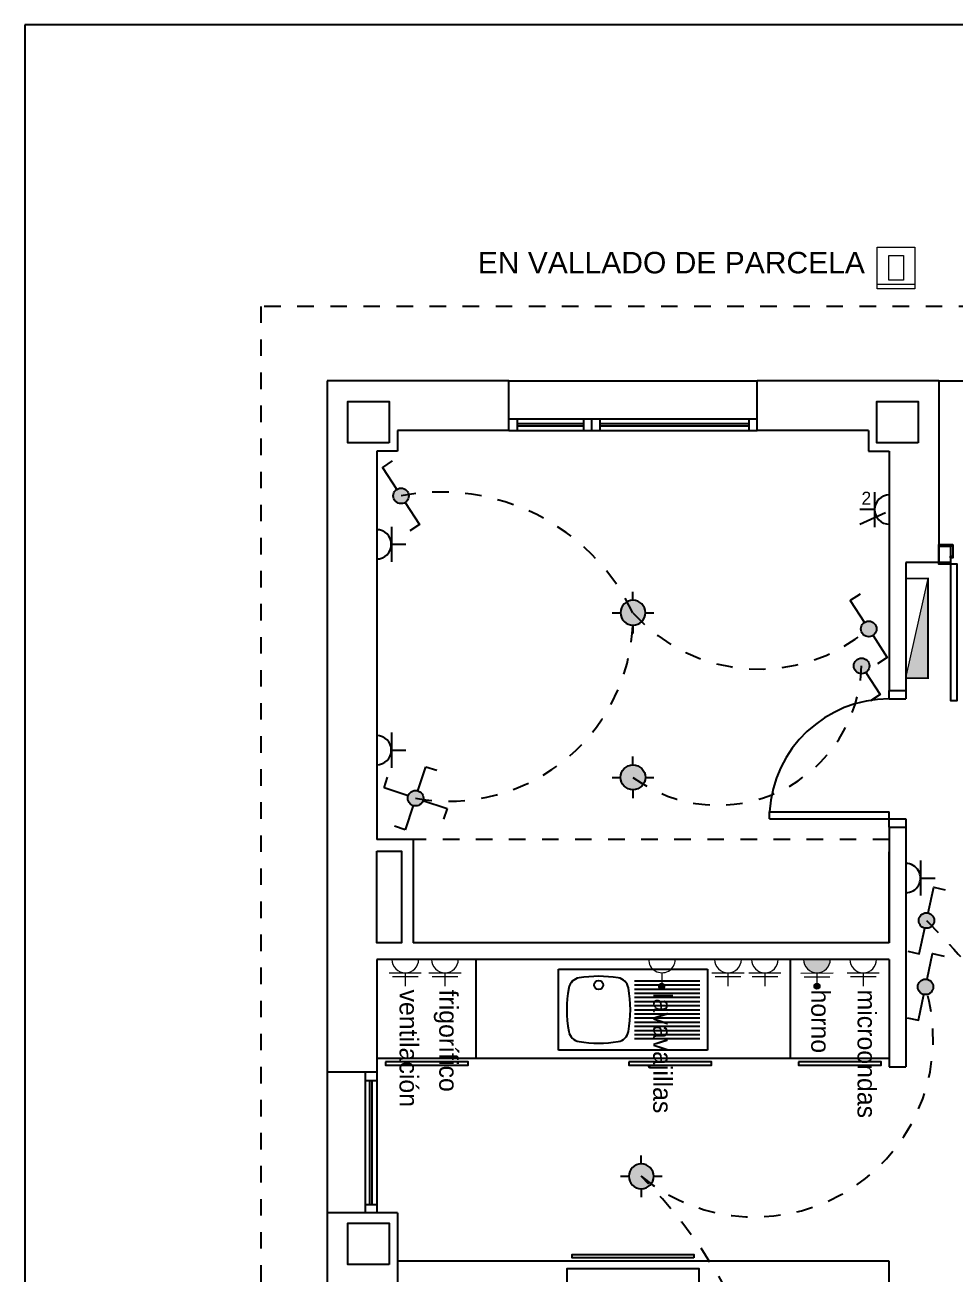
# Model space of a CAD drawing. Header units: millimetres. Extents: x 441156 to 441876, y 4514765 to 4515211.
# Drawn here: x 441363.37 to 441369, y 4514931.15 to 4514938.7 of the extents above; entities that cross this region are included whole.
import ezdxf

# ---------------------------------------------------------------- set-up
doc = ezdxf.new("R2010")
doc.units = ezdxf.units.MM
for name, pattern in [('CONTINUA', [0]), ('CYPE_RAYAPUNTO', [0.4125, 0.2025, -0.105, 0, -0.105]), ('RAYITAS', [0.375, 0.25, -0.125])]:
    doc.linetypes.add(name, pattern=pattern)
doc.layers.add('01_cartela', color=6, linetype='Continuous', plot=False)
for name, color, linetype in [('01_eléctrico', 170, 'Continuous'), ('01_enchufes', 38, 'Continuous'), ('01_mono BAJA', 2, 'Continuous'), ('01_proyección', 4, 'RAYITAS'), ('01_textos', 7, 'Continuous'), ('INGIN ELECTRICIDAD TEXTO', 7, 'Continuous')]:
    doc.layers.add(name, color=color, linetype=linetype)
doc.layers.add('INGIN ELECTRICIDAD FUERZA', color=38, linetype='Continuous', lineweight=5)
doc.styles.add('BERNARDO', font='')
doc.styles.add('EBRA', font='')
doc.styles.add('Estilo1', font='swissel.ttf')
doc.styles.get('BERNARDO').set_extended_font_data('Century Gothic')
doc.styles.get('EBRA').set_extended_font_data('Century Gothic')

# ---------------------------------------------------------------- blocks, each defined once
blk = doc.blocks.new('Tabla de simbolos_Salida para lampara incandescente_ vapor de mercurio o similar_ empotrada en techo')
at = {"layer": '01_eléctrico'}
h = blk.add_hatch(color=170, dxfattribs=at)
edge = h.paths.add_edge_path()
edge.add_arc((0, 0), 0.0825, 0, 360)
at = {"layer": '01_eléctrico', "color": 170}
for p, q in [((0, 0.0825), (0, 0.1375)), ((-0.1375, 0), (-0.0825, 0)), ((0.0825, 0), (0.1375, 0)), ((0, -0.0825), (0, -0.1375))]:
    blk.add_line(p, q, dxfattribs=at)
blk.add_circle((0, 0), 0.0825, dxfattribs=at)
blk = doc.blocks.new('A$C05441830')
at = {"layer": '01_mono BAJA', "color": 254, "linetype": 'CONTINUA'}
for p, q in [((0.400336843857076, 13.24967797938734), (0.400336843857076, 9.06717714201659)), ((1.500336843950208, 13.24967797938734), (0.400336843857076, 13.24967797938734)), ((1.500336843833793, 12.94967797957361), (1.500336843892001, 13.2496943930164)), ((1.500336843892001, 13.2496943930164), (3.000336843892001, 13.2496943930164)), ((4.100336843868718, 13.24967797938734), (3.000336843892001, 13.2496943930164)), ((3.000336843892001, 12.94967797957361), (3.000336843892001, 13.24969439208508)), ((4.100336843868718, 13.24967797938734), (4.100336843868718, 12.14967797882855)), ((4.100336843868718, 13.24967797938734), (5.60033684381051, 13.24967797938734)), ((1.500336843950208, 13.01967367623001, -1.021193249895909e-06), (3.000336843950208, 13.01967367623001, -1.021193249895909e-06)), ((1.550336843938567, 13.01967367623001), (1.550336843938567, 12.94967367593199)), ((1.95033684396185, 13.01967367623001, -1.021193249895909e-06), (1.95033684396185, 12.94967367593199, -1.021193249895909e-06)), ((2.000336843950208, 13.01967367623001, -1.021193249895909e-06), (2.000336843950208, 12.94967367593199, -1.021193249895909e-06)), ((2.050336843938567, 13.01967367623001, -1.021193249895909e-06), (2.050336843938567, 12.94967367593199, -1.021193249895909e-06)), ((2.950336843903642, 13.01967367623001, -1.021193249895909e-06), (2.950336843903642, 12.94967367593199, -1.021193249895909e-06)), ((0.7753253331175074, 12.94967797864228), (0.7753253331175074, 12.87467798870057)), ((1.500336843950208, 12.94967797957361), (0.8253368873265572, 12.94967797864228)), ((0.8253368873265572, 12.94967797957361, 5.307373365866472e-07), (0.8253368873265572, 12.82467798050493, 5.307373365866472e-07)), ((1.500336843950208, 12.94967367593199, -1.021193249895909e-06), (3.000336843950208, 12.94967367593199, -1.021193249895909e-06)), ((1.550336843938567, 12.99166858196259), (1.95033684396185, 12.99166858196259, -1.0211932507976e-06)), ((1.550336843938567, 12.97766858153045), (1.95033684396185, 12.97766858153045, -1.0211932507976e-06)), ((2.050336843938567, 12.99166858196259, -1.0211932507976e-06), (2.950336843903642, 12.99166858196259, -1.0211932507976e-06)), ((2.050336843938567, 12.97766858153045, -1.0211932507976e-06), (2.950336843903642, 12.97766858153045, -1.0211932507976e-06)), ((3.67533684335649, 12.94967797864228), (3.000336843950208, 12.94967367593199, -1.021193249895909e-06)), ((3.67533684335649, 12.94967797957361, 5.307373365866472e-07), (3.67533684335649, 12.82467797957361, 5.307373365866472e-07)), ((0.7753253331175074, 12.87467798870057), (0.7003368438454345, 12.87467798870057)), ((0.7003368438454345, 12.82467797957361), (0.7003368439036421, 10.47468111664057)), ((0.8253368873265572, 12.82467798050493, 5.307373365866472e-07), (0.7003368439036421, 12.82467797957361, 5.307373365866472e-07)), ((3.67533684335649, 12.82467797957361, 5.307373365866472e-07), (3.800336843880359, 12.82467797957361, 5.307373365866472e-07)), ((3.800336843938567, 12.82467797957361), (3.800336843938567, 11.37522540707141)), ((4.185365565586835, 12.24968500807881), (4.18536630354356, 12.18967543169856)), ((4.170354458328802, 12.17967883776873), (4.170354827016126, 12.14967884030193)), ((3.900336843857076, 12.14965690113604), (3.900336843857076, 11.37522540707141)), ((4.100336843868718, 12.14965690113604), (3.900336843857076, 12.14965690113604)), ((4.110340465034824, 12.14967810083181), (4.170340465032496, 12.14967883937061)), ((3.800334601197392, 11.32522540725768), (3.800334601197392, 11.37522540707141)), ((3.800334601430222, 11.37522540707141), (3.900334601406939, 11.37522540707141)), ((3.900334601174109, 11.37522540707141), (3.900334601174109, 11.32522540725768)), ((3.800334601197392, 11.32522540725768), (3.900334601174109, 11.32522540725768)), ((3.07651924242964, 10.60022540669888), (3.07651924242964, 10.64165397826582)), ((3.07651924242964, 10.64165397826582), (3.800334601139184, 10.64165397826582)), ((3.07651924242964, 10.60022540669888), (3.900334601115901, 10.60022540669888)), ((3.800334601139184, 10.55022540688515), (3.800334601139184, 10.64165397826582)), ((3.900334601115901, 10.60022540669888), (3.900334601115901, 10.55022540688515)), ((3.800334601372015, 10.55022540781647), (3.900334601348732, 10.55022540781647)), ((3.800336843938567, 10.55022540781647), (3.800336843880359, 9.849677979014814)), ((3.900336843857076, 10.55022540688515), (3.900336843857076, 9.099677979014814)), ((0.9203368438174948, 10.47467797901481), (0.7003346185665578, 10.47468111664057)), ((0.9203368438174948, 10.47468111664057), (0.9203368438757025, 9.849677979014814)), ((3.800336843880359, 9.849677979014814), (3.800336843880359, 10.39967797975987)), ((3.800336843880359, 9.849677979014814), (0.9203368438174948, 9.849677979014814)), ((3.800334618543275, 9.849677979014814), (0.9203368438757025, 9.849677979014814)), ((3.800336843880359, 9.749677979387343), (0.7003346185665578, 9.74967797845602)), ((0.7003346186247654, 9.74967797845602), (0.7003346186829731, 9.06717714201659)), ((1.300334619067144, 9.749677980318666), (1.300334619125351, 9.149677979759872)), ((3.200336843321566, 9.749677980318666), (3.200336843263358, 9.149677979759872)), ((3.800336843880359, 9.749677979387343), (3.800336843880359, 9.099677979014814)), ((1.800335731182713, 9.200118783861399), (1.800335731182713, 9.690118784084916)), ((1.800335731182713, 9.690118784084916), (2.700335731147788, 9.690118784084916)), ((2.700335731147788, 9.690118784084916), (2.700335731147788, 9.200118783861399)), ((2.25933573115617, 9.620118783786893), (2.655335731164087, 9.620118783786893)), ((2.25933573115617, 9.595118784345686), (2.655335731164087, 9.595118784345686)), ((2.25933573115617, 9.570118783973157), (2.655335731164087, 9.570118783973157)), ((2.25933573115617, 9.545118784531951), (2.655335731164087, 9.545118784531951)), ((2.25933573115617, 9.520118784159422), (2.655335731164087, 9.520118784159422)), ((2.25933573115617, 9.495118783786893), (2.655335731164087, 9.495118783786893)), ((2.25933573115617, 9.470118784345686), (2.655335731164087, 9.470118784345686)), ((2.25933573115617, 9.445118783973157), (2.655335731164087, 9.445118783973157)), ((2.25933573115617, 9.420118784531951), (2.655335731164087, 9.420118784531951)), ((2.25933573115617, 9.395118784159422), (2.655335731164087, 9.395118784159422)), ((2.25933573115617, 9.370118783786893), (2.655335731164087, 9.370118783786893)), ((2.25933573115617, 9.345118784345686), (2.655335731164087, 9.345118784345686)), ((2.25933573115617, 9.320118783973157), (2.655335731164087, 9.320118783973157)), ((2.25933573115617, 9.295118784531951), (2.655335731164087, 9.295118784531951)), ((2.25933573115617, 9.270118784159422), (2.655335731164087, 9.270118784159422)), ((3.800336843880359, 9.149677979759872), (0.7003346186829731, 9.149677979759872)), ((2.700335731147788, 9.200118783861399), (1.800335731182713, 9.200118783861399)), ((0.7003346186247654, 9.06717714201659, 5.307373365237567e-07), (0.4003368439152837, 9.06717714201659, 5.307373365237567e-07)), ((0.400336843857076, 9.06717714201659), (0.400336843857076, 8.217177142389119)), ((0.6303346183267422, 9.06717714201659), (0.6303529397700913, 8.217177142389119)), ((0.7003346186247654, 9.06717714201659), (0.7003529400681145, 8.217177142389119)), ((3.800336843880359, 9.099677979014814), (3.900336843857076, 9.099677979014814)), ((0.6303360153688118, 9.01718032732606), (0.7003360147355124, 9.01718032732606)), ((0.6583203735644929, 8.267173957079649), (0.6583529449999332, 9.01718032732606)), ((0.6723203739966266, 8.267173957079649), (0.6723529454320669, 9.01718032732606)), ((0.6303034439333715, 8.267173957079649), (0.7003034433000721, 8.267173957079649)), ((0.4003368437988684, 8.217177142389119), (0.400336843857076, 2.999677979387343)), ((0.8253368439036421, 8.217177142389119, 5.307373365237567e-07), (0.400336843857076, 8.217177142389119, 5.307373365237567e-07)), ((0.8253368439036421, 8.217177142389119, 5.307373365237567e-07), (0.8253368438454345, 7.174677141942084, 5.307373365237567e-07)), ((3.800336843880359, 7.924677141942084), (0.8253368439036421, 7.924677141942084)), ((3.800336843880359, 7.174677141942084), (3.800336843880359, 7.924677141942084))]:
    blk.add_line(p, q, dxfattribs=at)
for points in [[(0.775336843857076, 12.87467797938734), (0.525336843857076, 12.87467797938734), (0.525336843857076, 13.12467797938734), (0.775336843857076, 13.12467797938734), (0.775336843857076, 12.87467797938734)], [(3.975336843344849, 12.87467797938734), (3.725336843344849, 12.87467797938734), (3.725336843344849, 13.12467797938734), (3.975336843344849, 13.12467797938734), (3.975336843344849, 12.87467797938734)], [(4.185365442710463, 12.25966825149953), (4.185365565586835, 12.24968500807881), (4.10033684381051, 12.24968396220356), (4.100336720934138, 12.25966720562428)], [(4.170340465032496, 12.14967883937061), (4.100338073447347, 12.14967797789723), (4.10033684381051, 12.24968396220356), (4.170339235337451, 12.24968482367694)], [(4.185356728616171, 12.18967543262988), (4.185356851608958, 12.1796790221706), (4.170354458328802, 12.17967883776873), (4.170354335277807, 12.18967524822801)], [(4.170347646111622, 12.14967883937061), (4.17034776910441, 12.13969559501857), (4.100345377170015, 12.13969473354518), (4.100345254177228, 12.14967797882855)], [(4.17034776910441, 12.1396788386628), (4.17035791586386, 11.31467883754522), (4.210181978414766, 11.31467932742089), (4.210171831655316, 12.13967932853848)], [(0.7003368438454345, 10.40468111634254), (0.8503368438687176, 10.40468111634254), (0.8503368438687176, 9.849677979014814), (0.7003368438454345, 9.849677979014814)], [(2.224714948853943, 9.129688966087997), (2.224714948853943, 9.10968469362706), (2.724708948342595, 9.10968469362706), (2.724708948342595, 9.129688966087997)], [(3.250339843798429, 9.129688966087997), (3.250339843798429, 9.10968469362706), (3.750333843287081, 9.10968469362706), (3.750333843287081, 9.129688966087997)], [(0.7753368439152837, 7.904677141457796), (0.5253368439152837, 7.904677141457796), (0.5253368439152837, 8.154677141457796), (0.7753368439152837, 8.154677141457796), (0.7753368439152837, 7.904677141457796)], [(2.617695444438141, 7.94462760630995), (1.882845237094443, 7.94462760630995), (1.882845237094443, 7.964578070677817), (2.617695444438141, 7.964578070677817)], [(1.850335732335225, 7.377402495592833), (2.6503357301699, 7.377461073920131), (2.650299118948169, 7.877461072057486), (1.850299121113494, 7.877402493730187)]]:
    blk.add_lwpolyline(points, close=True, dxfattribs=at)
at = {"layer": '01_mono BAJA', "color": 254, "linetype": 'CONTINUA', "elevation": -1.009290861065e-10}
blk.add_lwpolyline([(0.7530024414299987, 9.129673707298934), (0.7530024414299987, 9.109669434837997), (1.25299644091865, 9.109669434837997), (1.25299644091865, 9.129673707298934)], close=True, dxfattribs=at)
at = {"layer": '01_mono BAJA', "color": 254, "linetype": 'CONTINUA'}
blk.add_circle((2.042335731151979, 9.594495215453207), 0.0275, dxfattribs=at)
for centre, radius, start, end in [((3.800334601139184, 10.60022540669888), 0.725, 89.99999999666495, 176.7241710218269), ((1.935826636967249, 9.563662716187537), 0.07500000000000001, 99.07871569488115, 169.8852224831137), ((2.042335731151979, 8.897118784487247), 0.75, 80.92128430511885, 99.07871569488115), ((2.14884482533671, 9.563662716187537), 0.07500000000000001, 10.1147775168863, 80.92128430511885), ((2.600335731171072, 9.445118783973157), 0.75, 169.8852224831137, 190.1147775168863), ((1.484335731132887, 9.445118783973157), 0.75, 349.8852224831138, 10.1147775168863), ((1.935826636967249, 9.3265748526901), 0.07500000000000001, 190.1147775168863, 260.9212843051188), ((2.14884482533671, 9.3265748526901), 0.07500000000000001, 279.0787156948812, 349.8852224831138), ((2.042335731151979, 9.99311878439039), 0.75, 260.9212843051188, 279.0787156948812)]:
    blk.add_arc(centre, radius, start, end, dxfattribs=at)
at = {"layer": '01_proyección', "color": 120, "ltscale": 0.25}
blk.add_line((3.800334618543275, 10.47467797901481), (0.9203368438174948, 10.47467797901481), dxfattribs=at)
at = {"layer": '01_proyección', "color": 120, "ltscale": 0.25, "elevation": -1.30406075497055e-06}
blk.add_lwpolyline([(7.92033684393391, 10.59967769961804), (8.120336843887344, 10.59967769961804), (8.120336843887344, 13.69972643163055), (0.0003368438337929547, 13.69972643163055), (0.0003368438337929547, 7.679677978157997), (0.4003368437988684, 7.679677978157997)], dxfattribs=at)

msp = doc.modelspace()

# ---------------------------------------------------------------- hatches: boundary and pattern name
at = {"layer": '01_eléctrico'}
h = msp.add_hatch(color=256, dxfattribs=at)
h.dxf.hatch_style = 1
edge = h.paths.add_edge_path()
edge.add_arc((441365.6459085688, 4514935.855159664), 0.04703331445313395, 94.19619814890754, 454.1961981489076)
h = msp.add_hatch(color=256, dxfattribs=at)
h.dxf.hatch_style = 1
edge = h.paths.add_edge_path()
edge.add_arc((441368.4745108131, 4514935.050234043), 0.04703331445313395, 94.19619814890754, 454.1961981489076)
h = msp.add_hatch(color=256, dxfattribs=at)
h.dxf.hatch_style = 1
edge = h.paths.add_edge_path()
edge.add_arc((441368.4312049611, 4514934.82653332), 0.04703331445313395, 94.19619814890754, 454.1961981489076)
h = msp.add_hatch(color=256, dxfattribs=at)
edge = h.paths.add_edge_path()
edge.add_arc((441365.7338707621, 4514934.02606432), 0.04703331637793481, 32.91978379013379, 392.9197837901338)
h = msp.add_hatch(color=256, dxfattribs=at)
h.dxf.hatch_style = 1
edge = h.paths.add_edge_path()
edge.add_arc((441368.8235755648, 4514933.285999038), 0.04703331445313395, 228.7918395093631, 588.7918395093631)
h = msp.add_hatch(color=256, dxfattribs=at)
h.dxf.hatch_style = 1
edge = h.paths.add_edge_path()
edge.add_arc((441368.8178222247, 4514932.884753451), 0.04703331445313395, 229.1598489735116, 589.1598489735115)
at = {"layer": 'INGIN ELECTRICIDAD FUERZA'}
h = msp.add_hatch(color=256, dxfattribs=at)
h.dxf.hatch_style = 1
h.paths.add_polyline_path([(441368.6985596043, 4514934.752290696), (441368.8326832573, 4514935.355646512), (441368.8326832573, 4514934.752290696)])
h = msp.add_hatch(color=256, dxfattribs=at)
edge = h.paths.add_edge_path()
edge.add_line((441368.16096327, 4514933.051215968), (441368.2419631194, 4514933.051371815))
edge.add_arc((441368.16096327, 4514933.051215968), 0.08100000000000002, -539.8897607500297, -359.8897607500297, ccw=False)
edge.add_line((441368.0799634206, 4514933.051060122), (441368.16096327, 4514933.051215968))
h = msp.add_hatch(color=256, dxfattribs=at)
edge = h.paths.add_edge_path()
edge.add_arc((441367.2220461032, 4514932.889228983), 0.01800000000000002, 0, 360)
h = msp.add_hatch(color=256, dxfattribs=at)
edge = h.paths.add_edge_path()
edge.add_arc((441368.161274965, 4514932.889216268), 0.018, 0, 360)

# ---------------------------------------------------------------- linework, layer by layer
at = {"layer": '01_cartela', "color": 3}
msp.add_lwpolyline([(441363.3718226749, 4514938.703689482), (441363.3718226749, 4514917.16866547), (441394.0098107352, 4514917.16866547), (441394.0098107352, 4514938.703689482)], close=True, dxfattribs=at)
at = {"layer": '01_eléctrico'}
for p, q in [((441365.7484383262, 4514934.070784775, 5.197944860958227e-06), (441365.7958638399, 4514934.216374694, 5.197944860958227e-06)), ((441365.7958638399, 4514934.216374694, 5.197944860958227e-06), (441365.861453837, 4514934.195008934, 5.197944860958227e-06)), ((441365.5435603887, 4514934.088057398, 5.197944860958227e-06), (441365.5649261493, 4514934.153647395, 5.197944860958227e-06)), ((441365.6891503073, 4514934.040631885, 5.197944860958227e-06), (441365.5435603887, 4514934.088057398, 5.197944860958227e-06)), ((441365.778591215, 4514934.011496757, 5.197944860958227e-06), (441365.924181135, 4514933.964071243, 5.197944860958227e-06)), ((441365.7193031984, 4514933.981343868, 5.197944860958227e-06), (441365.6718776838, 4514933.835753949, 5.197944860958227e-06)), ((441365.924181135, 4514933.964071243, 5.197944860958227e-06), (441365.9028153743, 4514933.898481245, 5.197944860958227e-06)), ((441365.6718776838, 4514933.835753949, 5.197944860958227e-06), (441365.6062876873, 4514933.857119707, 5.197944860958227e-06))]:
    msp.add_line(p, q, dxfattribs=at)
for points, elevation in [([(441365.5928500057, 4514936.066118639), (441365.5337102417, 4514936.02765064), (441365.6202632368, 4514935.894586173)], 5.197944860958227e-06), ([(441365.671553901, 4514935.815733154), (441365.7581068967, 4514935.682668686), (441365.6989671328, 4514935.644200688)], 5.197944860958227e-06), ([(441368.4214522501, 4514935.261193018), (441368.3623124861, 4514935.222725021), (441368.4488654812, 4514935.089660552)], 5.197944860958227e-06), ([(441368.5001561454, 4514935.010807535), (441368.586709141, 4514934.877743066), (441368.5275693772, 4514934.839275069)], 5.197944860958227e-06), ([(441368.4568502934, 4514934.787106811), (441368.543403289, 4514934.654042343), (441368.4842635251, 4514934.615574345)], 5.197944860958227e-06), ([(441368.833644813, 4514933.331941862), (441368.8676285261, 4514933.486998886), (441368.9365427593, 4514933.471895013)], 5.728648551587428e-06), ([(441368.7106083698, 4514933.100103064), (441368.7795226035, 4514933.084999192), (441368.8135063165, 4514933.240056217)], 5.728648551587428e-06), ([(441368.8275961776, 4514932.93076), (441368.8605832688, 4514933.086032101), (441368.9295930916, 4514933.071371173)], 5.728648551587428e-06), ([(441368.7060513573, 4514932.698135731), (441368.7750611815, 4514932.683474801), (441368.8080482718, 4514932.838746903)], 5.728648551587428e-06)]:
    msp.add_lwpolyline(points, dxfattribs=dict(at, elevation=elevation))
for centre, radius in [((441365.6459085688, 4514935.855159664, 5.197944860958227e-06), 0.04703331445313395), ((441368.4745108131, 4514935.050234043, 5.197944860958227e-06), 0.04703331445313395), ((441368.4312049611, 4514934.82653332, 5.197944860958227e-06), 0.04703331445313395), ((441365.7338707621, 4514934.02606432, 5.197944860958227e-06), 0.04703331637793481), ((441368.8235755648, 4514933.285999038, 5.728648551587428e-06), 0.04703331445313395), ((441368.8178222247, 4514932.884753451, 5.728648551587428e-06), 0.04703331445313395)]:
    msp.add_circle(centre, radius, dxfattribs=at)
at = {"layer": '01_eléctrico', "color": 170, "linetype": 'CYPE_RAYAPUNTO', "ltscale": 0.25}
for centre, radius, start, end in [((441365.8906515701, 4514934.595705039, 5.197944860958227e-06), 1.283014063709093, 25.51260859637014, 100.9969236284401), ((441365.9345863597, 4514935.122118925, 5.197944860958227e-06), 1.11428113528596, 259.6226608251132, 1.346941172800872), ((441367.8117705304, 4514935.829644608, 5.197944860958227e-06), 1.023086267713937, 221.7558977515872, 310.3748331319264), ((441367.5628146346, 4514934.852604043, 5.197944860958227e-06), 0.8687815845372278, 233.7061465660152, 358.2803886902078), ((441367.7844229835, 4514932.572416928, 5.728648551587428e-06), 1.079568475385081, 230.5567553830284, 16.81701535293101), ((441364.9728240038, 4514929.604082396, 5.728648551587428e-06), 3.012541418953976, 293.5276613103812, 45.11967399394552)]:
    msp.add_arc(centre, radius, start, end, dxfattribs=at)
msp.add_spline([(441368.8235755648, 4514933.285999038, 5.728648551587428e-06), (441369.202085545, 4514932.800686598, 5.728648551587428e-06), (441369.2269488477, 4514931.476985721, 5.728648551587428e-06), (441371.0335596043, 4514929.781215131, 5.197944860958226e-06)], degree=3, dxfattribs=at)
at = {"layer": '01_enchufes'}
for p, q in [((441368.5082162059, 4514935.878297862, 5.197911215000787e-06), (441368.5082162043, 4514935.665725157, 5.197911215000787e-06)), ((441368.5761614567, 4514935.751983178, 5.197911215000787e-06), (441368.4209880665, 4514935.681073354, 5.197911215000787e-06)), ((441368.509987644, 4514935.772011508, 5.197911215000787e-06), (441368.4214156845, 4514935.77201151, 5.197911215000787e-06)), ((441365.5889029789, 4514935.668223277, 5.197944860958227e-06), (441365.5889029805, 4514935.455650572, 5.197944860958227e-06)), ((441365.5871315408, 4514935.561936922, 5.197944860958227e-06), (441365.6757035003, 4514935.561936925, 5.197944860958227e-06)), ((441365.5889029789, 4514934.422992574, 5.197944860958227e-06), (441365.5889029805, 4514934.210419869, 5.197944860958227e-06)), ((441365.5871315408, 4514934.316706221, 5.197944860958227e-06), (441365.6757035003, 4514934.316706222, 5.197944860958227e-06)), ((441368.7889030027, 4514933.436759677, 5.19791121500078e-06), (441368.7889030043, 4514933.649332382, 5.19791121500078e-06)), ((441368.7871315646, 4514933.54304603, 5.19791121500078e-06), (441368.8757035241, 4514933.543046028, 5.19791121500078e-06))]:
    msp.add_line(p, q, dxfattribs=at)
for centre, start, end in [((441368.5985596043, 4514935.772011508, 5.197911215000787e-06), 89.99999967983489, 269.9999996798348), ((441365.4985595805, 4514935.561936922, 5.197944860958227e-06), 270.0000003201651, 90.00000032016511), ((441365.4985595805, 4514934.316706221, 5.197944860958227e-06), 270.0000003201651, 90.00000032016511), ((441368.6985596043, 4514933.54304603, 5.19791121500078e-06), 269.9999996798348, 89.99999967983489)]:
    msp.add_arc(centre, 0.08857196028703604, start, end, dxfattribs=at)
at = {"layer": 'INGIN ELECTRICIDAD FUERZA'}
for p, q in [((441368.5262492655, 4514937.108213976, -3.071266939835935e-05), (441368.5262494733, 4514937.359876866, -3.071266939835935e-05)), ((441368.5262494733, 4514937.359876866, -3.071266939835935e-05), (441368.7538957407, 4514937.359876678, -3.071266939835935e-05)), ((441368.7538957407, 4514937.359876678, -3.071266939835935e-05), (441368.7538955329, 4514937.108213788, -3.071266939835935e-05)), ((441368.5964307521, 4514937.160483807, -3.071266939835935e-05), (441368.5964308737, 4514937.308410663, -3.071266939835935e-05)), ((441368.5964308737, 4514937.308410663, -3.071266939835935e-05), (441368.6837142541, 4514937.308410591, -3.071266939835935e-05)), ((441368.6837142541, 4514937.308410591, -3.071266939835935e-05), (441368.6837141317, 4514937.160483736, -3.071266939835935e-05)), ((441368.7538955329, 4514937.108213788, -3.071266939835935e-05), (441368.5262492655, 4514937.108213976, -3.071266939835935e-05)), ((441368.5262492881, 4514937.135829441, -3.071266939835935e-05), (441368.7538955555, 4514937.135829253, -3.071266939835935e-05)), ((441368.6837141317, 4514937.160483736, -3.071266939835935e-05), (441368.5964307521, 4514937.160483807, -3.071266939835935e-05)), ((441365.7684975839, 4514932.968595967, 5.197911215000787e-06), (441365.5740975844, 4514932.968595967, 5.197911215000787e-06)), ((441365.6712975841, 4514932.970215967, 5.197911215000787e-06), (441365.6712975841, 4514932.889215967, 5.197911215000787e-06)), ((441366.0085912686, 4514932.968595967, 5.197911215000787e-06), (441365.8141912682, 4514932.968595967, 5.197911215000787e-06)), ((441365.9113912689, 4514932.970215967, 5.197911215000787e-06), (441365.9113912689, 4514932.889215967, 5.197911215000787e-06)), ((441367.2230728286, 4514932.970222475, 2.444342914856239e-06), (441367.2220461032, 4514932.889228983, 2.444342914856239e-06)), ((441367.7202233468, 4514932.968595969, 5.197911215000787e-06), (441367.5258233474, 4514932.968595969, 5.197911215000787e-06)), ((441367.6230233471, 4514932.970215969, 5.197911215000787e-06), (441367.6230233471, 4514932.889215969, 5.197911215000787e-06)), ((441367.9433902969, 4514932.968595969, 5.197911215000787e-06), (441367.7489902965, 4514932.968595969, 5.197911215000787e-06)), ((441367.8461902972, 4514932.970215969, 5.197911215000787e-06), (441367.8461902972, 4514932.889215969, 5.197911215000787e-06)), ((441368.0639224147, 4514932.968409104, 5.197911215000787e-06), (441368.2583220546, 4514932.968783137, 5.197911215000787e-06)), ((441368.1611191175, 4514932.970216118, 5.197911215000787e-06), (441368.161274965, 4514932.889216268, 5.197911215000787e-06)), ((441368.5379667004, 4514932.968595968, 5.197911215000787e-06), (441368.3435667, 4514932.968595968, 5.197911215000787e-06)), ((441368.4407667007, 4514932.970215968, 5.197911215000787e-06), (441368.4407667007, 4514932.889215968, 5.197911215000787e-06)), ((441365.7490575839, 4514932.945915967, 5.197911215000787e-06), (441365.5935375844, 4514932.945915967, 5.197911215000787e-06)), ((441365.9891512687, 4514932.945915967, 5.197911215000787e-06), (441365.8336312682, 4514932.945915967, 5.197911215000787e-06)), ((441367.7007833469, 4514932.945915968, 5.197911215000787e-06), (441367.5452633473, 4514932.945915968, 5.197911215000787e-06)), ((441367.9239502969, 4514932.945915968, 5.197911215000787e-06), (441367.7684302964, 4514932.945915968, 5.197911215000787e-06)), ((441368.0834060154, 4514932.94576655, 5.197911215000787e-06), (441368.2389257281, 4514932.946065776, 5.197911215000787e-06)), ((441368.5185267004, 4514932.945915968, 5.197911215000787e-06), (441368.3630066999, 4514932.945915968, 5.197911215000787e-06))]:
    msp.add_line(p, q, dxfattribs=at)
at = {"layer": 'INGIN ELECTRICIDAD FUERZA', "const_width": 0.01056, "elevation": 5.197911215000787e-06}
msp.add_lwpolyline([(441368.6985596043, 4514934.752290696), (441368.6985596043, 4514935.355646512), (441368.8326832573, 4514935.355646512), (441368.8326832573, 4514934.752290696)], close=True, dxfattribs=at)
at = {"layer": 'INGIN ELECTRICIDAD FUERZA', "elevation": 5.197911215000787e-06}
msp.add_lwpolyline([(441368.6985596043, 4514934.752290696), (441368.8326832573, 4514935.355646512), (441368.8326832573, 4514934.752290696), (441368.6985596043, 4514934.752290696)], dxfattribs=at)
at = {"layer": 'INGIN ELECTRICIDAD FUERZA'}
for centre, radius in [((441367.2220461032, 4514932.889228983, 2.444342914856239e-06), 0.01800000000000002), ((441368.161274965, 4514932.889216268, 5.197911215000787e-06), 0.018)]:
    msp.add_circle(centre, radius, dxfattribs=at)
for centre, radius, start, end in [((441365.6712975841, 4514933.051215967, 5.197911215000787e-06), 0.08100000000000002, 180, 0), ((441365.9113912689, 4514933.051215967, 5.197911215000787e-06), 0.08100000000000002, 180, 0), ((441367.2240995531, 4514933.051215968, 2.444342914856239e-06), 0.08100000000000009, 179.2737212533803, 359.2737212533804), ((441367.6230233471, 4514933.051215968, 5.197911215000787e-06), 0.08100000000000002, 180, 0), ((441367.8461902972, 4514933.051215968, 5.197911215000787e-06), 0.08100000000000002, 180, 0), ((441368.16096327, 4514933.051215968, 5.197911215000787e-06), 0.08100000000000002, 180.1102392145033, 0.1102392145032867), ((441368.4407667007, 4514933.051215968, 5.197911215000787e-06), 0.08100000000000002, 180, 0)]:
    msp.add_arc(centre, radius, start, end, dxfattribs=at)

# ---------------------------------------------------------------- block references
at = {"layer": '01_eléctrico', "xscale": -0.9132104347832198, "yscale": 0.9132104347832198, "zscale": 0.9132104347832198, "rotation": 180}
for p in [(441367.0485596043, 4514935.148311655, 5.197944860958227e-06), (441367.0985584917, 4514931.738715549, 5.197911215000787e-06)]:
    msp.add_blockref('Tabla de simbolos_Salida para lampara incandescente_ vapor de mercurio o similar_ empotrada en techo', p, dxfattribs=at)
at = {"layer": '01_eléctrico', "xscale": 0.9132104347832198, "yscale": 0.9132104347832198, "zscale": 0.9132104347832198}
msp.add_blockref('Tabla de simbolos_Salida para lampara incandescente_ vapor de mercurio o similar_ empotrada en techo', (441367.0485596043, 4514934.152373222, 5.197944860958227e-06), dxfattribs=at)
at = {"layer": '01_mono BAJA', "color": 254, "linetype": 'CONTINUA'}
msp.add_blockref('A$C05441830', (441364.7982227604, 4514923.301537989, 5.197944860958228e-06), dxfattribs=at)

# ---------------------------------------------------------------- texts
at = {"layer": '01_enchufes', "style": 'EBRA'}
msp.add_text('2', height=0.07830029197710134, dxfattribs=at).set_placement((441368.4307815507, 4514935.802105441, 5.197911215000787e-06))
at = {"layer": '01_textos', "color": 7, "ltscale": 0.01, "style": 'BERNARDO'}
for s, p in [('ventilación', (441365.6370918438, 4514932.8687898, 5.197911215000787e-06)), ('frigorífico', (441365.8771855286, 4514932.8687898, 5.197911215000787e-06)), ('horno', (441368.1267575297, 4514932.8687898, 5.197911215000787e-06)), ('microondas', (441368.4065609603, 4514932.8687898, 5.197911215000787e-06))]:
    msp.add_text(s, height=0.1125, rotation=270, dxfattribs=at).set_placement(p)
at = {"layer": '01_textos', "color": 7, "style": 'BERNARDO'}
msp.add_text('lavavajillas', height=0.1125, rotation=270, dxfattribs=at).set_placement((441367.1711455303, 4514932.847262057, 2.444342914856239e-06))
at = {"layer": 'INGIN ELECTRICIDAD TEXTO', "color": 2, "insert": (441368.4511062815, 4514937.331112103, -3.071266939835935e-05), "char_height": 0.1300000000018411, "attachment_point": 3, "style": 'Estilo1'}
msp.add_mtext_dynamic_manual_height_columns('EN VALLADO DE PARCELA', width=4.210063195504681, gutter_width=12.5, heights=[0], dxfattribs=at)

doc.saveas('drawing.dxf')
